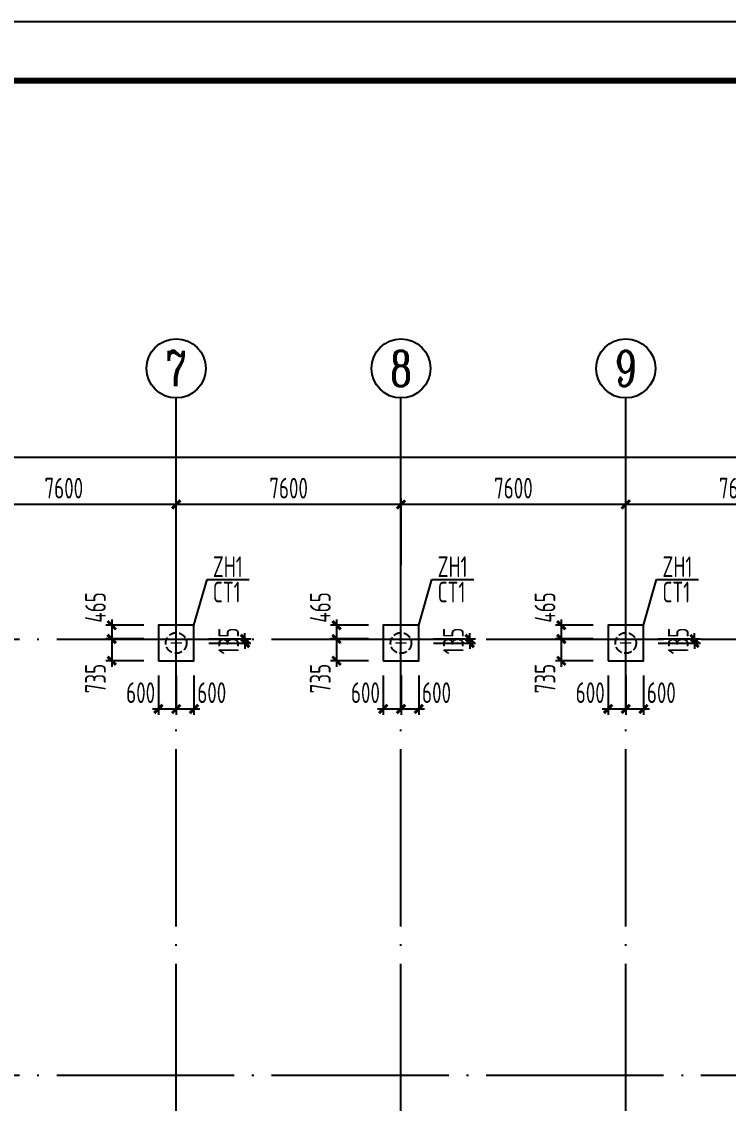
# Model space of a CAD drawing. Extents: x -3102990 to -851544, y -5293060 to -2540151.
# Drawn here: x -2619849 to -2607902, y -2649191 to -2630902 of the extents above; entities that cross this region are included whole.
import ezdxf
from ezdxf.enums import TextEntityAlignment as Align

# ---------------------------------------------------------------- set-up
doc = ezdxf.new("R2010")
doc.units = 0
doc.header["$LTSCALE"] = 1000
doc.header["$PDMODE"] = 1
doc.linetypes.add('DASH', pattern=[0.35, 0.25, -0.1])
doc.linetypes.add('DOTE', pattern=[2.42, 2, -0.2, 0.02, -0.2])
doc.layers.get('0').update_dxf_attribs({"linetype": 'CONTINUOUS'})
doc.layers.get('Defpoints').update_dxf_attribs({"linetype": 'CONTINUOUS'})
for name, color, linetype in [('AXIS', 253, 'DOTE'), ('COLU', 7, 'CONTINUOUS'), ('DIM', 3, 'CONTINUOUS'), ('NUM', 7, 'CONTINUOUS'), ('PUB_TITLE', 4, 'CONTINUOUS'), ('REIN', 1, 'CONTINUOUS'), ('TEXT', 7, 'CONTINUOUS'), ('桩基础', 7, 'CONTINUOUS')]:
    doc.layers.add(name, color=color, linetype=linetype)
doc.layers.add('yichutu', color=7, linetype='CONTINUOUS', true_color=0xffffff, plot=False)
doc.styles.add('TSSD_Axis', font='Complex.shx', dxfattribs={"width": 0.7, "bigfont": 'hztxt.shx'})
doc.styles.add('TSSD_Dimension', font='tssdeng.shx', dxfattribs={"width": 0.7, "bigfont": 'Hztxt.shx'})
doc.styles.add('TSSD_Rein', font='Tssdeng.shx', dxfattribs={"width": 0.75, "bigfont": 'hztxt.shx'})
doc.dimstyles.new('TSSD_200_100', dxfattribs={"dimtxt": 350, "dimasz": 100, "dimexe": 100, "dimexo": 250, "dimgap": 100, "dimtad": 1, "dimdec": 0, "dimlfac": 2, "dimzin": 0, "dimdsep": 46, "dimtxsty": 'TSSD_Dimension', "dimblk": 'ARCHTICK', "dimcen": 0, "dimdle": 100, "dimclrt": 7, "dimadec": 0, "dimazin": 0, "dimtfac": 1, "dimtdec": 0, "dimtix": 1, "dimtmove": 2, "dimatfit": 3, "dimfxl": 1, "dimtolj": 1, "dimtzin": 0, "dimarcsym": 0})

# ---------------------------------------------------------------- blocks, each defined once
blk = doc.blocks.new('ts_axno')
at = {"color": 0, "linetype": 'ByBlock', "lineweight": -2}
blk.add_circle((0, 0), 0.5, dxfattribs=at)
at = {"color": 0, "linetype": 'ByBlock', "lineweight": -2, "style": 'TSSD_Axis', "width": 0.7}
blk.add_attdef('A', text='', height=0.6, dxfattribs=at).set_placement((0, 0), align=Align.MIDDLE_CENTER)
blk = doc.blocks.new('_ArchTick')
at = {"color": 0, "const_width": 0.5}
blk.add_lwpolyline([(-0.71, -0.71), (0.71, 0.71)], dxfattribs=at)
blk = doc.blocks.new('*D1860')
at = {"layer": 'Defpoints', "color": 0, "ltscale": 1.5}
for p in [(-2609636, -2639065), (-2609636, -2640340), (-2605836, -2640340)]:
    blk.add_point(p, dxfattribs=at)
at = {"layer": 'DIM', "color": 0, "lineweight": -2, "ltscale": 1.5}
for p, q in [((-2605736, -2639065), (-2609736, -2639065)), ((-2609636, -2640090), (-2609636, -2638965)), ((-2605836, -2640090), (-2605836, -2638965))]:
    blk.add_line(p, q, dxfattribs=at)
at = {"layer": 'DIM', "color": 0, "lineweight": -2, "ltscale": 1.5, "xscale": 100, "yscale": 100, "zscale": 100, "rotation": 180}
blk.add_blockref('_ArchTick', (-2609636, -2639065), dxfattribs=at)
at = {"layer": 'DIM', "color": 0, "lineweight": -2, "ltscale": 1.5, "xscale": 100, "yscale": 100, "zscale": 100}
blk.add_blockref('_ArchTick', (-2605836, -2639065), dxfattribs=at)
at = {"layer": 'DIM', "color": 7, "ltscale": 1.5, "insert": (-2607736, -2638790), "char_height": 350, "attachment_point": 5, "style": 'TSSD_Dimension'}
blk.add_mtext('\\A1;7600', dxfattribs=at)
blk = doc.blocks.new('*D1861')
at = {"layer": 'Defpoints', "color": 0, "ltscale": 1.5}
for p in [(-2613436, -2639065), (-2613436, -2640340), (-2609636, -2640340)]:
    blk.add_point(p, dxfattribs=at)
at = {"layer": 'DIM', "color": 0, "lineweight": -2, "ltscale": 1.5}
for p, q in [((-2609536, -2639065), (-2613536, -2639065)), ((-2613436, -2640090), (-2613436, -2638965)), ((-2609636, -2640090), (-2609636, -2638965))]:
    blk.add_line(p, q, dxfattribs=at)
at = {"layer": 'DIM', "color": 0, "lineweight": -2, "ltscale": 1.5, "xscale": 100, "yscale": 100, "zscale": 100, "rotation": 180}
blk.add_blockref('_ArchTick', (-2613436, -2639065), dxfattribs=at)
at = {"layer": 'DIM', "color": 0, "lineweight": -2, "ltscale": 1.5, "xscale": 100, "yscale": 100, "zscale": 100}
blk.add_blockref('_ArchTick', (-2609636, -2639065), dxfattribs=at)
at = {"layer": 'DIM', "color": 7, "ltscale": 1.5, "insert": (-2611536, -2638790), "char_height": 350, "attachment_point": 5, "style": 'TSSD_Dimension'}
blk.add_mtext('\\A1;7600', dxfattribs=at)
blk = doc.blocks.new('*D1862')
at = {"layer": 'Defpoints', "color": 0, "ltscale": 1.5}
for p in [(-2617236, -2639065), (-2617236, -2640340), (-2613436, -2640340)]:
    blk.add_point(p, dxfattribs=at)
at = {"layer": 'DIM', "color": 0, "lineweight": -2, "ltscale": 1.5}
for p, q in [((-2613336, -2639065), (-2617336, -2639065)), ((-2617236, -2640090), (-2617236, -2638965)), ((-2613436, -2640090), (-2613436, -2638965))]:
    blk.add_line(p, q, dxfattribs=at)
at = {"layer": 'DIM', "color": 0, "lineweight": -2, "ltscale": 1.5, "xscale": 100, "yscale": 100, "zscale": 100, "rotation": 180}
blk.add_blockref('_ArchTick', (-2617236, -2639065), dxfattribs=at)
at = {"layer": 'DIM', "color": 0, "lineweight": -2, "ltscale": 1.5, "xscale": 100, "yscale": 100, "zscale": 100}
blk.add_blockref('_ArchTick', (-2613436, -2639065), dxfattribs=at)
at = {"layer": 'DIM', "color": 7, "ltscale": 1.5, "insert": (-2615336, -2638790), "char_height": 350, "attachment_point": 5, "style": 'TSSD_Dimension'}
blk.add_mtext('\\A1;7600', dxfattribs=at)
blk = doc.blocks.new('*D1863')
at = {"layer": 'Defpoints', "color": 0, "ltscale": 1.5}
for p in [(-2621036, -2639065), (-2621036, -2640340), (-2617236, -2640340)]:
    blk.add_point(p, dxfattribs=at)
at = {"layer": 'DIM', "color": 0, "lineweight": -2, "ltscale": 1.5}
for p, q in [((-2617136, -2639065), (-2621136, -2639065)), ((-2621036, -2640090), (-2621036, -2638965)), ((-2617236, -2640090), (-2617236, -2638965))]:
    blk.add_line(p, q, dxfattribs=at)
at = {"layer": 'DIM', "color": 0, "lineweight": -2, "ltscale": 1.5, "xscale": 100, "yscale": 100, "zscale": 100, "rotation": 180}
blk.add_blockref('_ArchTick', (-2621036, -2639065), dxfattribs=at)
at = {"layer": 'DIM', "color": 0, "lineweight": -2, "ltscale": 1.5, "xscale": 100, "yscale": 100, "zscale": 100}
blk.add_blockref('_ArchTick', (-2617236, -2639065), dxfattribs=at)
at = {"layer": 'DIM', "color": 7, "ltscale": 1.5, "insert": (-2619136, -2638790), "char_height": 350, "attachment_point": 5, "style": 'TSSD_Dimension'}
blk.add_mtext('\\A1;7600', dxfattribs=at)
blk = doc.blocks.new('*D1869')
at = {"layer": 'Defpoints', "color": 0, "ltscale": 1.5}
for p in [(-2564036, -2638265), (-2640036, -2640340), (-2564036, -2640340)]:
    blk.add_point(p, dxfattribs=at)
at = {"layer": 'DIM', "color": 0, "lineweight": -2, "ltscale": 1.5}
for p, q in [((-2640136, -2638265), (-2563936, -2638265)), ((-2640036, -2640090), (-2640036, -2638165)), ((-2564036, -2640090), (-2564036, -2638165))]:
    blk.add_line(p, q, dxfattribs=at)
at = {"layer": 'DIM', "color": 0, "lineweight": -2, "ltscale": 1.5, "xscale": 100, "yscale": 100, "zscale": 100, "rotation": 180}
blk.add_blockref('_ArchTick', (-2640036, -2638265), dxfattribs=at)
at = {"layer": 'DIM', "color": 0, "lineweight": -2, "ltscale": 1.5, "xscale": 100, "yscale": 100, "zscale": 100}
blk.add_blockref('_ArchTick', (-2564036, -2638265), dxfattribs=at)
at = {"layer": 'DIM', "color": 7, "ltscale": 1.5, "insert": (-2602036, -2637990), "char_height": 350, "attachment_point": 5, "style": 'TSSD_Dimension'}
blk.add_mtext('\\A1;152000', dxfattribs=at)
blk = doc.blocks.new('A$C4DB71547')
at = {"layer": 'REIN', "color": 4, "const_width": 20}
for points in [[(-75, 10), (117, 10)], [(21, 106), (21, -86)]]:
    blk.add_lwpolyline(points, dxfattribs=at)
blk = doc.blocks.new('*D1965')
at = {"layer": 'Defpoints', "color": 0, "ltscale": 1.5}
for p in [(-2617536, -2641708), (-2617236, -2641708), (-2617236, -2642523)]:
    blk.add_point(p, dxfattribs=at)
at = {"layer": 'DIM', "color": 0, "lineweight": -2, "ltscale": 1.5}
for p, q in [((-2617536, -2641958), (-2617536, -2642623)), ((-2617236, -2641958), (-2617236, -2642623)), ((-2617636, -2642523), (-2617136, -2642523))]:
    blk.add_line(p, q, dxfattribs=at)
at = {"layer": 'DIM', "color": 0, "lineweight": -2, "ltscale": 1.5, "xscale": 100, "yscale": 100, "zscale": 100, "rotation": 180}
blk.add_blockref('_ArchTick', (-2617536, -2642523), dxfattribs=at)
at = {"layer": 'DIM', "color": 0, "lineweight": -2, "ltscale": 1.5, "xscale": 100, "yscale": 100, "zscale": 100}
blk.add_blockref('_ArchTick', (-2617236, -2642523), dxfattribs=at)
at = {"layer": 'DIM', "color": 7, "ltscale": 1.5, "insert": (-2617837, -2642248), "char_height": 350, "attachment_point": 5, "style": 'TSSD_Dimension'}
blk.add_mtext('\\A1;600', dxfattribs=at)
blk = doc.blocks.new('*D1966')
at = {"layer": 'Defpoints', "color": 0, "ltscale": 1.5}
for p in [(-2617236, -2641708), (-2616936, -2641708), (-2616936, -2642523)]:
    blk.add_point(p, dxfattribs=at)
at = {"layer": 'DIM', "color": 0, "lineweight": -2, "ltscale": 1.5}
for p, q in [((-2617236, -2641958), (-2617236, -2642623)), ((-2616936, -2641958), (-2616936, -2642623)), ((-2617336, -2642523), (-2616836, -2642523))]:
    blk.add_line(p, q, dxfattribs=at)
at = {"layer": 'DIM', "color": 0, "lineweight": -2, "ltscale": 1.5, "xscale": 100, "yscale": 100, "zscale": 100, "rotation": 180}
blk.add_blockref('_ArchTick', (-2617236, -2642523), dxfattribs=at)
at = {"layer": 'DIM', "color": 0, "lineweight": -2, "ltscale": 1.5, "xscale": 100, "yscale": 100, "zscale": 100}
blk.add_blockref('_ArchTick', (-2616936, -2642523), dxfattribs=at)
at = {"layer": 'DIM', "color": 7, "ltscale": 1.5, "insert": (-2616635, -2642248), "char_height": 350, "attachment_point": 5, "style": 'TSSD_Dimension'}
blk.add_mtext('\\A1;600', dxfattribs=at)
blk = doc.blocks.new('*D1967')
at = {"layer": 'Defpoints', "color": 0, "ltscale": 1.5}
for p in [(-2617536, -2641108), (-2618326, -2641340), (-2617536, -2641340)]:
    blk.add_point(p, dxfattribs=at)
at = {"layer": 'DIM', "color": 0, "lineweight": -2, "ltscale": 1.5}
for p, q in [((-2618326, -2641008), (-2618326, -2641440)), ((-2617786, -2641108), (-2618426, -2641108)), ((-2617786, -2641340), (-2618426, -2641340))]:
    blk.add_line(p, q, dxfattribs=at)
at = {"layer": 'DIM', "color": 0, "lineweight": -2, "ltscale": 1.5, "xscale": 100, "yscale": 100, "zscale": 100}
for p, rotation in [((-2618326, -2641108), 90), ((-2618326, -2641340), 270)]:
    blk.add_blockref('_ArchTick', p, dxfattribs=dict(at, rotation=rotation))
at = {"layer": 'DIM', "color": 7, "ltscale": 1.5, "insert": (-2618601, -2640807), "char_height": 350, "attachment_point": 5, "rotation": 90, "style": 'TSSD_Dimension'}
blk.add_mtext('\\A1;465', dxfattribs=at)
blk = doc.blocks.new('*D1968')
at = {"layer": 'Defpoints', "color": 0, "ltscale": 1.5}
for p in [(-2617536, -2641340), (-2618326, -2641708), (-2617536, -2641708)]:
    blk.add_point(p, dxfattribs=at)
at = {"layer": 'DIM', "color": 0, "lineweight": -2, "ltscale": 1.5}
for p, q in [((-2618326, -2641240), (-2618326, -2641808)), ((-2617786, -2641340), (-2618426, -2641340)), ((-2617786, -2641708), (-2618426, -2641708))]:
    blk.add_line(p, q, dxfattribs=at)
at = {"layer": 'DIM', "color": 0, "lineweight": -2, "ltscale": 1.5, "xscale": 100, "yscale": 100, "zscale": 100}
for p, rotation in [((-2618326, -2641340), 90), ((-2618326, -2641708), 270)]:
    blk.add_blockref('_ArchTick', p, dxfattribs=dict(at, rotation=rotation))
at = {"layer": 'DIM', "color": 7, "ltscale": 1.5, "insert": (-2618601, -2642009), "char_height": 350, "attachment_point": 5, "rotation": 90, "style": 'TSSD_Dimension'}
blk.add_mtext('\\A1;735', dxfattribs=at)
blk = doc.blocks.new('*D1969')
at = {"layer": 'Defpoints', "color": 0, "ltscale": 1.5}
for p in [(-2616936, -2641340), (-2616936, -2641408), (-2616074, -2641408)]:
    blk.add_point(p, dxfattribs=at)
at = {"layer": 'DIM', "color": 0, "lineweight": -2, "ltscale": 1.5}
for p, q in [((-2616074, -2641340), (-2616074, -2641240)), ((-2616686, -2641340), (-2615974, -2641340)), ((-2616686, -2641408), (-2615974, -2641408)), ((-2616074, -2641340), (-2616074, -2641408)), ((-2616074, -2641408), (-2616074, -2641508))]:
    blk.add_line(p, q, dxfattribs=at)
at = {"layer": 'DIM', "color": 0, "lineweight": -2, "ltscale": 1.5, "xscale": 100, "yscale": 100, "zscale": 100}
for p, rotation in [((-2616074, -2641340), 270), ((-2616074, -2641408), 90)]:
    blk.add_blockref('_ArchTick', p, dxfattribs=dict(at, rotation=rotation))
at = {"layer": 'DIM', "color": 7, "ltscale": 1.5, "insert": (-2616349, -2641374), "char_height": 350, "attachment_point": 5, "rotation": 90, "style": 'TSSD_Dimension'}
blk.add_mtext('\\A1;135', dxfattribs=at)
blk = doc.blocks.new('*D1975')
at = {"layer": 'Defpoints', "color": 0, "ltscale": 1.5}
for p in [(-2613736, -2641708), (-2613436, -2641708), (-2613436, -2642523)]:
    blk.add_point(p, dxfattribs=at)
at = {"layer": 'DIM', "color": 0, "lineweight": -2, "ltscale": 1.5}
for p, q in [((-2613736, -2641958), (-2613736, -2642623)), ((-2613436, -2641958), (-2613436, -2642623)), ((-2613836, -2642523), (-2613336, -2642523))]:
    blk.add_line(p, q, dxfattribs=at)
at = {"layer": 'DIM', "color": 0, "lineweight": -2, "ltscale": 1.5, "xscale": 100, "yscale": 100, "zscale": 100, "rotation": 180}
blk.add_blockref('_ArchTick', (-2613736, -2642523), dxfattribs=at)
at = {"layer": 'DIM', "color": 0, "lineweight": -2, "ltscale": 1.5, "xscale": 100, "yscale": 100, "zscale": 100}
blk.add_blockref('_ArchTick', (-2613436, -2642523), dxfattribs=at)
at = {"layer": 'DIM', "color": 7, "ltscale": 1.5, "insert": (-2614037, -2642248), "char_height": 350, "attachment_point": 5, "style": 'TSSD_Dimension'}
blk.add_mtext('\\A1;600', dxfattribs=at)
blk = doc.blocks.new('*D1976')
at = {"layer": 'Defpoints', "color": 0, "ltscale": 1.5}
for p in [(-2613436, -2641708), (-2613136, -2641708), (-2613136, -2642523)]:
    blk.add_point(p, dxfattribs=at)
at = {"layer": 'DIM', "color": 0, "lineweight": -2, "ltscale": 1.5}
for p, q in [((-2613436, -2641958), (-2613436, -2642623)), ((-2613136, -2641958), (-2613136, -2642623)), ((-2613536, -2642523), (-2613036, -2642523))]:
    blk.add_line(p, q, dxfattribs=at)
at = {"layer": 'DIM', "color": 0, "lineweight": -2, "ltscale": 1.5, "xscale": 100, "yscale": 100, "zscale": 100, "rotation": 180}
blk.add_blockref('_ArchTick', (-2613436, -2642523), dxfattribs=at)
at = {"layer": 'DIM', "color": 0, "lineweight": -2, "ltscale": 1.5, "xscale": 100, "yscale": 100, "zscale": 100}
blk.add_blockref('_ArchTick', (-2613136, -2642523), dxfattribs=at)
at = {"layer": 'DIM', "color": 7, "ltscale": 1.5, "insert": (-2612835, -2642248), "char_height": 350, "attachment_point": 5, "style": 'TSSD_Dimension'}
blk.add_mtext('\\A1;600', dxfattribs=at)
blk = doc.blocks.new('*D1977')
at = {"layer": 'Defpoints', "color": 0, "ltscale": 1.5}
for p in [(-2613736, -2641108), (-2614526, -2641340), (-2613736, -2641340)]:
    blk.add_point(p, dxfattribs=at)
at = {"layer": 'DIM', "color": 0, "lineweight": -2, "ltscale": 1.5}
for p, q in [((-2614526, -2641008), (-2614526, -2641440)), ((-2613986, -2641108), (-2614626, -2641108)), ((-2613986, -2641340), (-2614626, -2641340))]:
    blk.add_line(p, q, dxfattribs=at)
at = {"layer": 'DIM', "color": 0, "lineweight": -2, "ltscale": 1.5, "xscale": 100, "yscale": 100, "zscale": 100}
for p, rotation in [((-2614526, -2641108), 90), ((-2614526, -2641340), 270)]:
    blk.add_blockref('_ArchTick', p, dxfattribs=dict(at, rotation=rotation))
at = {"layer": 'DIM', "color": 7, "ltscale": 1.5, "insert": (-2614801, -2640807), "char_height": 350, "attachment_point": 5, "rotation": 90, "style": 'TSSD_Dimension'}
blk.add_mtext('\\A1;465', dxfattribs=at)
blk = doc.blocks.new('*D1978')
at = {"layer": 'Defpoints', "color": 0, "ltscale": 1.5}
for p in [(-2613736, -2641340), (-2614526, -2641708), (-2613736, -2641708)]:
    blk.add_point(p, dxfattribs=at)
at = {"layer": 'DIM', "color": 0, "lineweight": -2, "ltscale": 1.5}
for p, q in [((-2614526, -2641240), (-2614526, -2641808)), ((-2613986, -2641340), (-2614626, -2641340)), ((-2613986, -2641708), (-2614626, -2641708))]:
    blk.add_line(p, q, dxfattribs=at)
at = {"layer": 'DIM', "color": 0, "lineweight": -2, "ltscale": 1.5, "xscale": 100, "yscale": 100, "zscale": 100}
for p, rotation in [((-2614526, -2641340), 90), ((-2614526, -2641708), 270)]:
    blk.add_blockref('_ArchTick', p, dxfattribs=dict(at, rotation=rotation))
at = {"layer": 'DIM', "color": 7, "ltscale": 1.5, "insert": (-2614801, -2642009), "char_height": 350, "attachment_point": 5, "rotation": 90, "style": 'TSSD_Dimension'}
blk.add_mtext('\\A1;735', dxfattribs=at)
blk = doc.blocks.new('*D1979')
at = {"layer": 'Defpoints', "color": 0, "ltscale": 1.5}
for p in [(-2613136, -2641340), (-2613136, -2641408), (-2612274, -2641408)]:
    blk.add_point(p, dxfattribs=at)
at = {"layer": 'DIM', "color": 0, "lineweight": -2, "ltscale": 1.5}
for p, q in [((-2612274, -2641340), (-2612274, -2641240)), ((-2612886, -2641340), (-2612174, -2641340)), ((-2612886, -2641408), (-2612174, -2641408)), ((-2612274, -2641340), (-2612274, -2641408)), ((-2612274, -2641408), (-2612274, -2641508))]:
    blk.add_line(p, q, dxfattribs=at)
at = {"layer": 'DIM', "color": 0, "lineweight": -2, "ltscale": 1.5, "xscale": 100, "yscale": 100, "zscale": 100}
for p, rotation in [((-2612274, -2641340), 270), ((-2612274, -2641408), 90)]:
    blk.add_blockref('_ArchTick', p, dxfattribs=dict(at, rotation=rotation))
at = {"layer": 'DIM', "color": 7, "ltscale": 1.5, "insert": (-2612549, -2641374), "char_height": 350, "attachment_point": 5, "rotation": 90, "style": 'TSSD_Dimension'}
blk.add_mtext('\\A1;135', dxfattribs=at)
blk = doc.blocks.new('*D1985')
at = {"layer": 'Defpoints', "color": 0, "ltscale": 1.5}
for p in [(-2609936, -2641708), (-2609636, -2641708), (-2609636, -2642523)]:
    blk.add_point(p, dxfattribs=at)
at = {"layer": 'DIM', "color": 0, "lineweight": -2, "ltscale": 1.5}
for p, q in [((-2609936, -2641958), (-2609936, -2642623)), ((-2609636, -2641958), (-2609636, -2642623)), ((-2610036, -2642523), (-2609536, -2642523))]:
    blk.add_line(p, q, dxfattribs=at)
at = {"layer": 'DIM', "color": 0, "lineweight": -2, "ltscale": 1.5, "xscale": 100, "yscale": 100, "zscale": 100, "rotation": 180}
blk.add_blockref('_ArchTick', (-2609936, -2642523), dxfattribs=at)
at = {"layer": 'DIM', "color": 0, "lineweight": -2, "ltscale": 1.5, "xscale": 100, "yscale": 100, "zscale": 100}
blk.add_blockref('_ArchTick', (-2609636, -2642523), dxfattribs=at)
at = {"layer": 'DIM', "color": 7, "ltscale": 1.5, "insert": (-2610237, -2642248), "char_height": 350, "attachment_point": 5, "style": 'TSSD_Dimension'}
blk.add_mtext('\\A1;600', dxfattribs=at)
blk = doc.blocks.new('*D1986')
at = {"layer": 'Defpoints', "color": 0, "ltscale": 1.5}
for p in [(-2609636, -2641708), (-2609336, -2641708), (-2609336, -2642523)]:
    blk.add_point(p, dxfattribs=at)
at = {"layer": 'DIM', "color": 0, "lineweight": -2, "ltscale": 1.5}
for p, q in [((-2609636, -2641958), (-2609636, -2642623)), ((-2609336, -2641958), (-2609336, -2642623)), ((-2609736, -2642523), (-2609236, -2642523))]:
    blk.add_line(p, q, dxfattribs=at)
at = {"layer": 'DIM', "color": 0, "lineweight": -2, "ltscale": 1.5, "xscale": 100, "yscale": 100, "zscale": 100, "rotation": 180}
blk.add_blockref('_ArchTick', (-2609636, -2642523), dxfattribs=at)
at = {"layer": 'DIM', "color": 0, "lineweight": -2, "ltscale": 1.5, "xscale": 100, "yscale": 100, "zscale": 100}
blk.add_blockref('_ArchTick', (-2609336, -2642523), dxfattribs=at)
at = {"layer": 'DIM', "color": 7, "ltscale": 1.5, "insert": (-2609035, -2642248), "char_height": 350, "attachment_point": 5, "style": 'TSSD_Dimension'}
blk.add_mtext('\\A1;600', dxfattribs=at)
blk = doc.blocks.new('*D1987')
at = {"layer": 'Defpoints', "color": 0, "ltscale": 1.5}
for p in [(-2609936, -2641108), (-2610726, -2641340), (-2609936, -2641340)]:
    blk.add_point(p, dxfattribs=at)
at = {"layer": 'DIM', "color": 0, "lineweight": -2, "ltscale": 1.5}
for p, q in [((-2610726, -2641008), (-2610726, -2641440)), ((-2610186, -2641108), (-2610826, -2641108)), ((-2610186, -2641340), (-2610826, -2641340))]:
    blk.add_line(p, q, dxfattribs=at)
at = {"layer": 'DIM', "color": 0, "lineweight": -2, "ltscale": 1.5, "xscale": 100, "yscale": 100, "zscale": 100}
for p, rotation in [((-2610726, -2641108), 90), ((-2610726, -2641340), 270)]:
    blk.add_blockref('_ArchTick', p, dxfattribs=dict(at, rotation=rotation))
at = {"layer": 'DIM', "color": 7, "ltscale": 1.5, "insert": (-2611001, -2640807), "char_height": 350, "attachment_point": 5, "rotation": 90, "style": 'TSSD_Dimension'}
blk.add_mtext('\\A1;465', dxfattribs=at)
blk = doc.blocks.new('*D1988')
at = {"layer": 'Defpoints', "color": 0, "ltscale": 1.5}
for p in [(-2609936, -2641340), (-2610726, -2641708), (-2609936, -2641708)]:
    blk.add_point(p, dxfattribs=at)
at = {"layer": 'DIM', "color": 0, "lineweight": -2, "ltscale": 1.5}
for p, q in [((-2610726, -2641240), (-2610726, -2641808)), ((-2610186, -2641340), (-2610826, -2641340)), ((-2610186, -2641708), (-2610826, -2641708))]:
    blk.add_line(p, q, dxfattribs=at)
at = {"layer": 'DIM', "color": 0, "lineweight": -2, "ltscale": 1.5, "xscale": 100, "yscale": 100, "zscale": 100}
for p, rotation in [((-2610726, -2641340), 90), ((-2610726, -2641708), 270)]:
    blk.add_blockref('_ArchTick', p, dxfattribs=dict(at, rotation=rotation))
at = {"layer": 'DIM', "color": 7, "ltscale": 1.5, "insert": (-2611001, -2642009), "char_height": 350, "attachment_point": 5, "rotation": 90, "style": 'TSSD_Dimension'}
blk.add_mtext('\\A1;735', dxfattribs=at)
blk = doc.blocks.new('*D1989')
at = {"layer": 'Defpoints', "color": 0, "ltscale": 1.5}
for p in [(-2609336, -2641340), (-2609336, -2641408), (-2608474, -2641408)]:
    blk.add_point(p, dxfattribs=at)
at = {"layer": 'DIM', "color": 0, "lineweight": -2, "ltscale": 1.5}
for p, q in [((-2608474, -2641340), (-2608474, -2641240)), ((-2609086, -2641340), (-2608374, -2641340)), ((-2609086, -2641408), (-2608374, -2641408)), ((-2608474, -2641340), (-2608474, -2641408)), ((-2608474, -2641408), (-2608474, -2641508))]:
    blk.add_line(p, q, dxfattribs=at)
at = {"layer": 'DIM', "color": 0, "lineweight": -2, "ltscale": 1.5, "xscale": 100, "yscale": 100, "zscale": 100}
for p, rotation in [((-2608474, -2641340), 270), ((-2608474, -2641408), 90)]:
    blk.add_blockref('_ArchTick', p, dxfattribs=dict(at, rotation=rotation))
at = {"layer": 'DIM', "color": 7, "ltscale": 1.5, "insert": (-2608749, -2641374), "char_height": 350, "attachment_point": 5, "rotation": 90, "style": 'TSSD_Dimension'}
blk.add_mtext('\\A1;135', dxfattribs=at)
blk = doc.blocks.new('A$C16496DF1')
at = {"layer": 'PUB_TITLE'}
blk.add_lwpolyline([(0, 0), (0, 42000), (104100, 42000), (104100, 0)], close=True, dxfattribs=at)
at = {"layer": 'PUB_TITLE', "const_width": 100}
blk.add_lwpolyline([(103100, 1000), (103100, 41000), (713, 41000), (713, 1000), (103100, 1000)], dxfattribs=at)
blk = doc.blocks.new('yct-1041-420-104100-42000-100-2006.0')
at = {"layer": 'yichutu', "color": 7, "true_color": 0xffffff}
blk.add_lwpolyline([(0, 0), (0, 42000), (104100, 42000), (104100, 0)], close=True, dxfattribs=at)

msp = doc.modelspace()

# ---------------------------------------------------------------- linework, layer by layer
at = {"layer": 'AXIS', "ltscale": 1.5}
for p, q in [((-2617236.23, -2657090.5), (-2617236.23, -2640340.5)), ((-2613436.23, -2657090.5), (-2613436.23, -2640340.5)), ((-2609636.23, -2657090.5), (-2609636.23, -2640340.5)), ((-2641036.23, -2641340.5), (-2563036.23, -2641340.5)), ((-2641036.23, -2648715.5), (-2563036.23, -2648715.5))]:
    msp.add_line(p, q, dxfattribs=at)
at = {"layer": 'COLU'}
for points in [[(-2617536.23, -2641708), (-2616936.23, -2641708), (-2616936.23, -2641108), (-2617536.23, -2641108)], [(-2613736.23, -2641708), (-2613136.23, -2641708), (-2613136.23, -2641108), (-2613736.23, -2641108)], [(-2609936.23, -2641708), (-2609336.23, -2641708), (-2609336.23, -2641108), (-2609936.23, -2641108)]]:
    msp.add_lwpolyline(points, close=True, dxfattribs=at)
at = {"layer": 'NUM', "ltscale": 1.5}
for p, q in [((-2617236.23, -2640340.5), (-2617236.23, -2637265.5)), ((-2613436.23, -2640340.5), (-2613436.23, -2637265.5)), ((-2609636.23, -2640340.5), (-2609636.23, -2637265.5))]:
    msp.add_line(p, q, dxfattribs=at)
at = {"layer": 'NUM'}
for p, q in [((-2616936.23, -2641108), (-2616714.78, -2640331.73)), ((-2616714.78, -2640331.73), (-2616005.32, -2640331.73)), ((-2613136.23, -2641108), (-2612914.78, -2640331.73)), ((-2612914.78, -2640331.73), (-2612205.32, -2640331.73)), ((-2609336.23, -2641108), (-2609114.78, -2640331.73)), ((-2609114.78, -2640331.73), (-2608405.32, -2640331.73))]:
    msp.add_line(p, q, dxfattribs=at)
at = {"layer": '桩基础', "linetype": 'DASH', "ltscale": 0.5}
for centre in [(-2617236.23, -2641408), (-2613436.23, -2641408), (-2609636.23, -2641408)]:
    msp.add_circle(centre, 175, dxfattribs=at)

# ---------------------------------------------------------------- block references
at = {"ltscale": 1.5}
msp.add_blockref('A$C16496DF1', (-2652237.82, -2672902.4), dxfattribs=at)
at = {"layer": 'COLU', "ltscale": 1.5, "xscale": -1, "rotation": 180}
for p in [(-2617257.14, -2641397.65), (-2613457.14, -2641397.65), (-2609657.14, -2641397.65)]:
    msp.add_blockref('A$C4DB71547', p, dxfattribs=at)
at = {"layer": 'NUM'}
ref = msp.add_blockref('ts_axno', (-2617236.23, -2636765.5), dxfattribs=dict(at, xscale=1000, yscale=1000, zscale=1000))
ref.add_attrib('7', '7', dxfattribs={"height": 600, "style": 'TSSD_Axis', "width": 0.7}).set_placement((-2617236.23, -2636765.5), align=Align.MIDDLE_CENTER)
ref = msp.add_blockref('ts_axno', (-2613436.23, -2636765.5), dxfattribs=dict(at, xscale=1000, yscale=1000, zscale=1000))
ref.add_attrib('8', '8', dxfattribs={"height": 600, "style": 'TSSD_Axis', "width": 0.7}).set_placement((-2613436.23, -2636765.5), align=Align.MIDDLE_CENTER)
ref = msp.add_blockref('ts_axno', (-2609636.23, -2636765.5), dxfattribs=dict(at, xscale=1000, yscale=1000, zscale=1000))
ref.add_attrib('9', '9', dxfattribs={"height": 600, "style": 'TSSD_Axis', "width": 0.7}).set_placement((-2609636.23, -2636765.5), align=Align.MIDDLE_CENTER)
at = {"layer": 'yichutu'}
msp.add_blockref('yct-1041-420-104100-42000-100-2006.0', (-2652237.82, -2672902.4), dxfattribs=at)

# ---------------------------------------------------------------- texts
at = {"layer": 'TEXT', "lineweight": 5, "style": 'TSSD_Rein', "width": 0.7}
for s, p in [('ZH1', (-2616616.19, -2640293.38)), ('ZH1', (-2612816.19, -2640293.38)), ('ZH1', (-2609016.19, -2640293.38)), ('CT1', (-2616616.55, -2640721.92)), ('CT1', (-2612816.55, -2640721.92)), ('CT1', (-2609016.55, -2640721.92))]:
    msp.add_text(s, height=350, dxfattribs=at).set_placement(p)

# ---------------------------------------------------------------- dimensions: what is measured, and where the dimension line sits
at = {"layer": 'DIM', "ltscale": 1.5}
for base, p1, p2, picture, middle in [((-2564036.23, -2638265.5), (-2640036.23, -2640340.5), (-2564036.23, -2640340.5), '*D1869', (-2602036.23, -2637990.5)), ((-2621036.23, -2639065.5), (-2617236.23, -2640340.5), (-2621036.23, -2640340.5), '*D1863', (-2619136.23, -2638790.5)), ((-2617236.23, -2639065.5), (-2613436.23, -2640340.5), (-2617236.23, -2640340.5), '*D1862', (-2615336.23, -2638790.5)), ((-2613436.23, -2639065.5), (-2609636.23, -2640340.5), (-2613436.23, -2640340.5), '*D1861', (-2611536.23, -2638790.5)), ((-2609636.23, -2639065.5), (-2605836.23, -2640340.5), (-2609636.23, -2640340.5), '*D1860', (-2607736.23, -2638790.5))]:
    dim = msp.add_linear_dim(base=base, p1=p1, p2=p2, dimstyle='TSSD_200_100', dxfattribs=at)
    dim.commit()
    dim.dimension.update_dxf_attribs({"geometry": picture, "text_midpoint": middle})
for base, p1, p2, picture, middle in [((-2618325.62, -2641340.5), (-2617536.23, -2641108), (-2617536.23, -2641340.5), '*D1967', (-2618600.62, -2640806.91)), ((-2614525.62, -2641340.5), (-2613736.23, -2641108), (-2613736.23, -2641340.5), '*D1977', (-2614800.62, -2640806.91)), ((-2610725.62, -2641340.5), (-2609936.23, -2641108), (-2609936.23, -2641340.5), '*D1987', (-2611000.62, -2640806.91)), ((-2618325.62, -2641708), (-2617536.23, -2641340.5), (-2617536.23, -2641708), '*D1968', (-2618600.62, -2642009.09)), ((-2614525.62, -2641708), (-2613736.23, -2641340.5), (-2613736.23, -2641708), '*D1978', (-2614800.62, -2642009.09)), ((-2610725.62, -2641708), (-2609936.23, -2641340.5), (-2609936.23, -2641708), '*D1988', (-2611000.62, -2642009.09))]:
    dim = msp.add_linear_dim(base=base, p1=p1, p2=p2, angle=90, dimstyle='TSSD_200_100', dxfattribs=at)
    dim.commit()
    dim.dimension.update_dxf_attribs({"geometry": picture, "text_midpoint": middle, "dimtype": 160})
for base, p1, p2, picture, middle in [((-2616074, -2641408), (-2616936.23, -2641340.5), (-2616936.23, -2641408), '*D1969', (-2616349, -2641374.25)), ((-2612274, -2641408), (-2613136.23, -2641340.5), (-2613136.23, -2641408), '*D1979', (-2612549, -2641374.25)), ((-2608474, -2641408), (-2609336.23, -2641340.5), (-2609336.23, -2641408), '*D1989', (-2608749, -2641374.25))]:
    dim = msp.add_linear_dim(base=base, p1=p1, p2=p2, angle=90, dimstyle='TSSD_200_100', dxfattribs=at)
    dim.commit()
    dim.dimension.update_dxf_attribs({"geometry": picture, "text_midpoint": middle})
for base, p1, p2, picture, middle in [((-2617236.23, -2642522.97), (-2617536.23, -2641708), (-2617236.23, -2641708), '*D1965', (-2617837.32, -2642247.97)), ((-2616936.23, -2642522.97), (-2617236.23, -2641708), (-2616936.23, -2641708), '*D1966', (-2616635.14, -2642247.97)), ((-2613436.23, -2642522.97), (-2613736.23, -2641708), (-2613436.23, -2641708), '*D1975', (-2614037.32, -2642247.97)), ((-2613136.23, -2642522.97), (-2613436.23, -2641708), (-2613136.23, -2641708), '*D1976', (-2612835.14, -2642247.97)), ((-2609636.23, -2642522.97), (-2609936.23, -2641708), (-2609636.23, -2641708), '*D1985', (-2610237.32, -2642247.97)), ((-2609336.23, -2642522.97), (-2609636.23, -2641708), (-2609336.23, -2641708), '*D1986', (-2609035.14, -2642247.97))]:
    dim = msp.add_linear_dim(base=base, p1=p1, p2=p2, dimstyle='TSSD_200_100', dxfattribs=at)
    dim.commit()
    dim.dimension.update_dxf_attribs({"geometry": picture, "text_midpoint": middle, "dimtype": 160})

doc.saveas('drawing.dxf')
